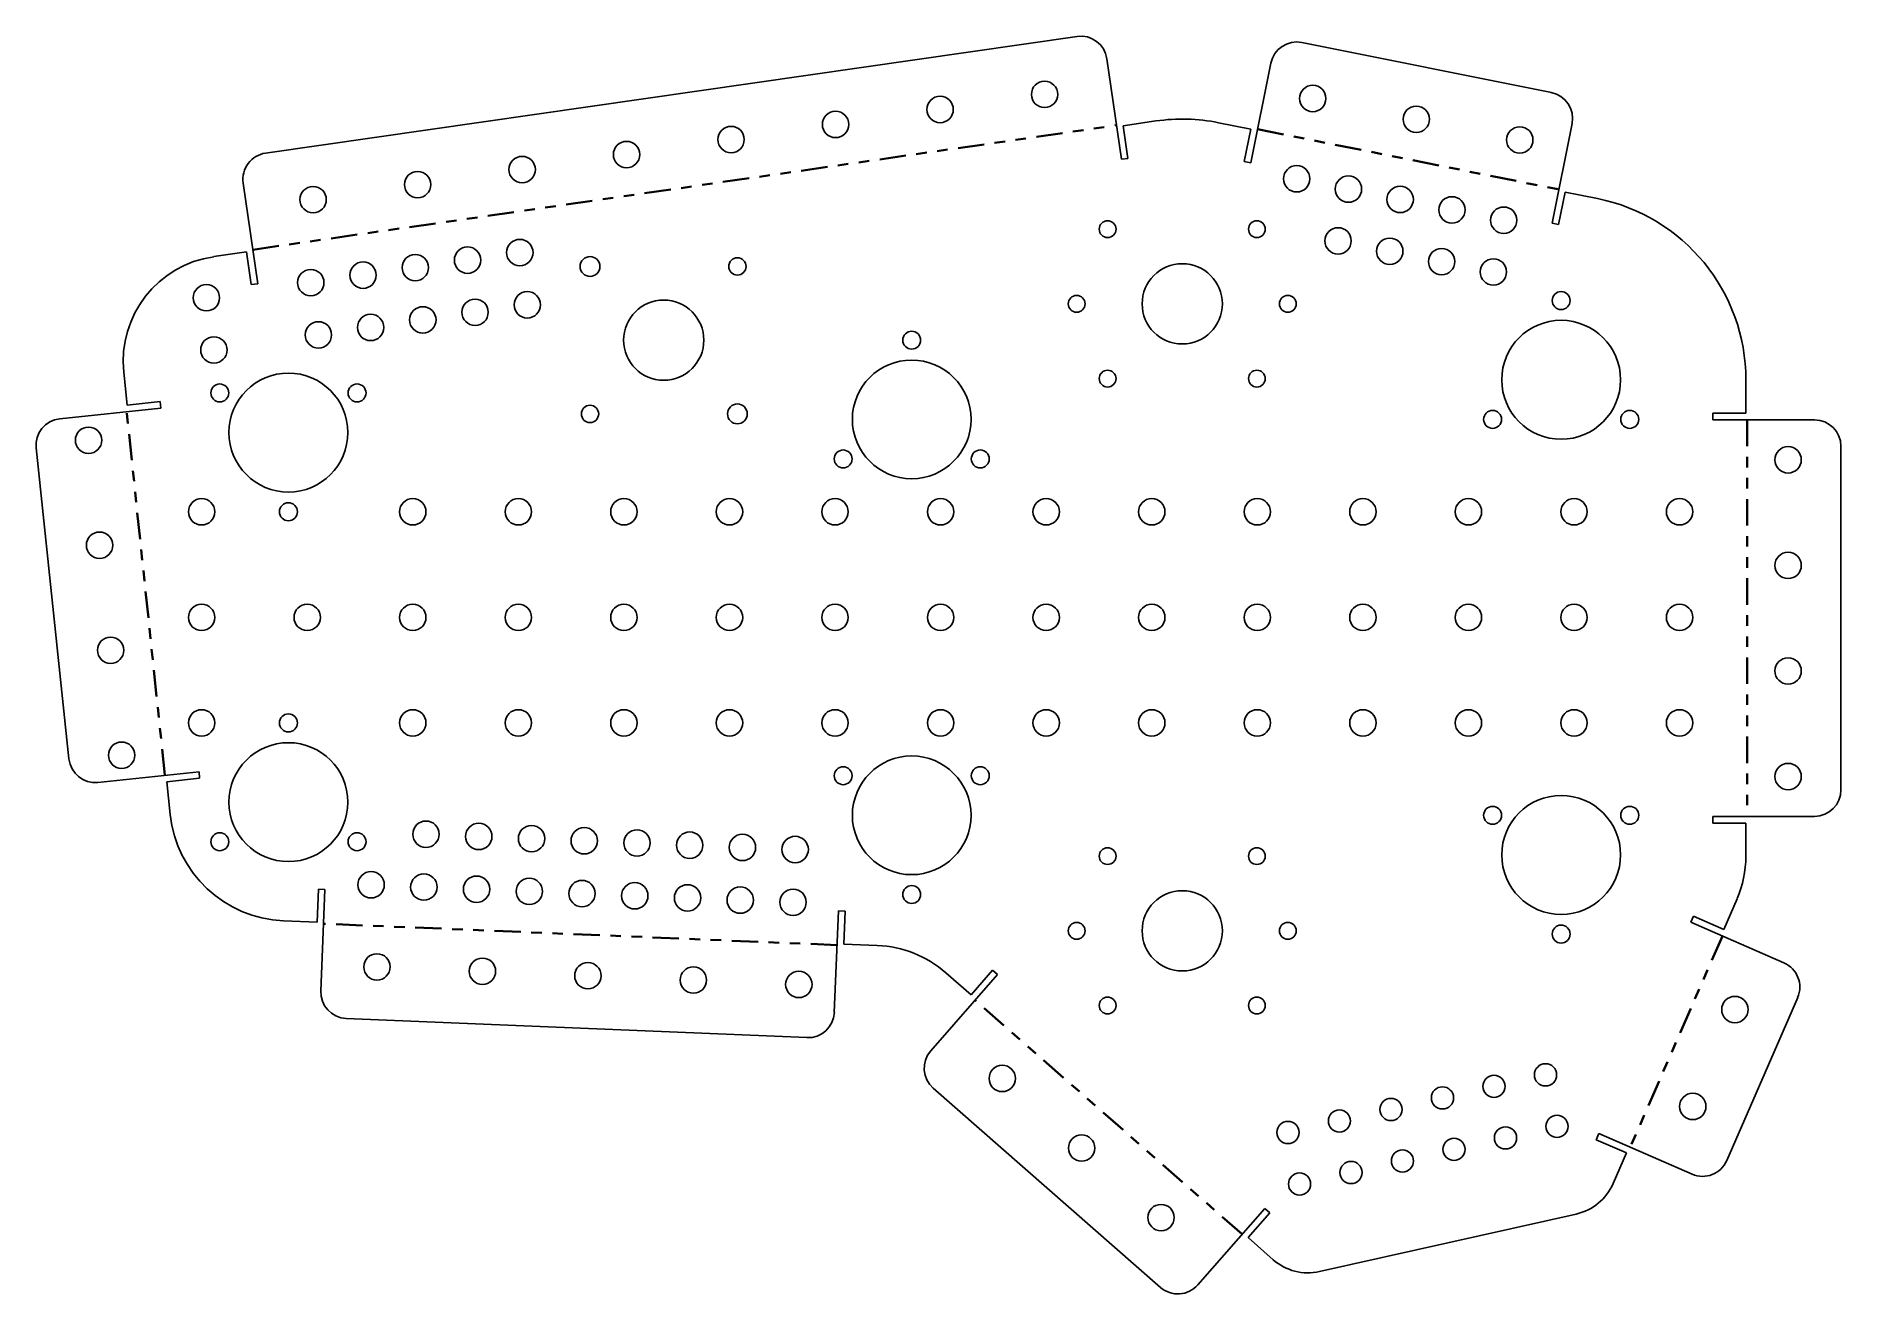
# Model space of a CAD drawing. Header units: inches. Extents: x -2.4 to 14.7, y -6.4 to 5.5.
import ezdxf

# ---------------------------------------------------------------- set-up
doc = ezdxf.new("R2010")
doc.units = ezdxf.units.IN
doc.header["$MEASUREMENT"] = 0
doc.linetypes.add('PHANTOM', pattern=[0.5, 0.25, -0.05, 0.05, -0.05, 0.05, -0.05])
doc.layers.add('BEND', color=7, linetype='PHANTOM', lineweight=35)

msp = doc.modelspace()

# ---------------------------------------------------------------- linework, layer by layer
at = {"color": 7, "linetype": 'Continuous', "lineweight": 25}
for p, q in [((-0.217, 4.396), (7.471, 5.502)), ((9.6, 5.444), (11.964, 4.971)), ((7.891, 4.338), (7.754, 5.291)), ((9.306, 5.248), (9.117, 4.304)), ((8.218, 4.701), (7.908, 4.656)), ((7.908, 4.656), (7.953, 4.347)), ((9.117, 4.623), (8.81, 4.684)), ((9.055, 4.317), (9.117, 4.623)), ((11.971, 3.733), (12.16, 4.677)), ((7.953, 4.347), (7.891, 4.338)), ((9.117, 4.304), (9.055, 4.317)), ((-0.428, 4.113), (-0.291, 3.16)), ((12.093, 4.027), (12.032, 3.721)), ((12.4, 3.966), (12.093, 4.027)), ((12.032, 3.721), (11.971, 3.733)), ((-0.398, 3.461), (-0.707, 3.416)), ((-0.353, 3.151), (-0.398, 3.461)), ((-0.291, 3.16), (-0.353, 3.151)), ((-1.559, 2.322), (-1.527, 2.011)), ((13.806, 1.933), (13.806, 2.25)), ((-1.209, 1.982), (-2.166, 1.881)), ((-1.527, 2.011), (-1.216, 2.044)), ((-1.216, 2.044), (-1.209, 1.982)), ((13.494, 1.933), (13.806, 1.933)), ((13.494, 1.87), (13.494, 1.933)), ((14.456, 1.87), (13.494, 1.87)), ((-2.389, 1.606), (-2.079, -1.34)), ((14.706, 1.62), (14.706, -1.635)), ((-1.804, -1.563), (-0.847, -1.462)), ((-0.841, -1.524), (-1.152, -1.557)), ((-0.847, -1.462), (-0.841, -1.524)), ((-1.152, -1.557), (-1.119, -1.868)), ((13.494, -1.885), (14.456, -1.885)), ((13.494, -1.948), (13.494, -1.885)), ((13.806, -1.948), (13.494, -1.948)), ((13.806, -2.265), (13.806, -1.948)), ((0.271, -2.887), (0.284, -2.575)), ((0.284, -2.575), (0.346, -2.578)), ((0.346, -2.578), (0.306, -3.539)), ((13.596, -2.956), (13.723, -2.665)), ((-0.047, -2.874), (0.271, -2.887)), ((5.171, -3.741), (5.211, -2.779)), ((5.211, -2.779), (5.274, -2.782)), ((5.274, -2.782), (5.261, -3.094)), ((13.285, -2.888), (13.31, -2.831)), ((14.167, -3.273), (13.285, -2.888)), ((13.31, -2.831), (13.596, -2.956)), ((5.261, -3.094), (5.578, -3.107)), ((6.718, -3.382), (6.084, -4.106)), ((6.227, -3.367), (6.466, -3.576)), ((6.466, -3.576), (6.671, -3.341)), ((6.671, -3.341), (6.718, -3.382)), ((13.625, -5.144), (14.297, -3.602)), ((0.546, -3.799), (4.911, -3.98)), ((6.108, -4.459), (8.262, -6.346)), ((12.389, -4.947), (12.414, -4.89)), ((12.675, -5.072), (12.389, -4.947)), ((12.414, -4.89), (13.296, -5.274)), ((12.548, -5.363), (12.675, -5.072)), ((8.614, -6.322), (9.249, -5.598)), ((9.296, -5.64), (9.09, -5.875)), ((9.249, -5.598), (9.296, -5.64)), ((9.767, -6.196), (12.199, -5.651)), ((9.09, -5.875), (9.329, -6.084))]:
    msp.add_line(p, q, dxfattribs=at)
for centre, radius in [((7.163, 4.953), 0.125), ((9.703, 4.914), 0.125), ((5.183, 4.668), 0.125), ((6.173, 4.81), 0.125), ((10.684, 4.717), 0.125), ((4.193, 4.525), 0.125), ((11.664, 4.521), 0.125), ((3.203, 4.383), 0.125), ((2.214, 4.241), 0.125), ((9.551, 4.154), 0.125), ((1.224, 4.098), 0.125), ((10.041, 4.056), 0.125), ((0.234, 3.956), 0.125), ((10.531, 3.958), 0.125), ((11.022, 3.859), 0.125), ((11.512, 3.761), 0.125), ((7.76, 3.676), 0.0795), ((9.174, 3.676), 0.0795), ((9.943, 3.565), 0.125), ((10.433, 3.467), 0.125), ((1.202, 3.312), 0.125), ((1.697, 3.383), 0.125), ((2.192, 3.455), 0.125), ((10.924, 3.369), 0.125), ((0.212, 3.17), 0.125), ((0.707, 3.241), 0.125), ((2.857, 3.323), 0.0938), ((4.253, 3.323), 0.082), ((8.467, 2.969), 0.38), ((11.414, 3.271), 0.125), ((-0.777, 3.027), 0.125), ((2.263, 2.96), 0.125), ((12.056, 3), 0.085), ((1.273, 2.817), 0.125), ((1.768, 2.889), 0.125), ((3.555, 2.625), 0.38), ((7.467, 2.969), 0.0795), ((9.467, 2.969), 0.0795), ((0.284, 2.675), 0.125), ((0.779, 2.746), 0.125), ((12.056, 2.25), 0.563), ((-0.706, 2.532), 0.125), ((5.904, 2.625), 0.085), ((5.904, 1.875), 0.562), ((0, 1.75), 0.563), ((7.76, 2.261), 0.0795), ((9.174, 2.261), 0.0795), ((-0.65, 2.125), 0.085), ((0.65, 2.125), 0.085), ((2.857, 1.927), 0.082), ((4.253, 1.927), 0.0938), ((11.407, 1.875), 0.085), ((12.706, 1.875), 0.085), ((-1.893, 1.677), 0.125), ((5.255, 1.5), 0.085), ((6.554, 1.5), 0.085), ((14.206, 1.492), 0.125), ((-0.822, 1), 0.125), ((0, 1), 0.085), ((1.178, 1), 0.125), ((2.178, 1), 0.125), ((3.178, 1), 0.125), ((4.178, 1), 0.125), ((5.178, 1), 0.125), ((6.178, 1), 0.125), ((7.178, 1), 0.125), ((8.178, 1), 0.125), ((9.178, 1), 0.125), ((10.178, 1), 0.125), ((11.178, 1), 0.125), ((12.178, 1), 0.125), ((13.178, 1), 0.125), ((-1.789, 0.683), 0.125), ((14.206, 0.492), 0.125), ((-0.822, 0), 0.125), ((0.178, 0), 0.125), ((1.178, 0), 0.125), ((2.178, 0), 0.125), ((3.178, 0), 0.125), ((4.178, 0), 0.125), ((5.178, 0), 0.125), ((6.178, 0), 0.125), ((7.178, 0), 0.125), ((8.178, 0), 0.125), ((9.178, 0), 0.125), ((10.178, 0), 0.125), ((11.178, 0), 0.125), ((12.178, 0), 0.125), ((13.178, 0), 0.125), ((-1.684, -0.312), 0.125), ((14.206, -0.508), 0.125), ((-0.822, -1), 0.125), ((0, -1), 0.085), ((1.178, -1), 0.125), ((2.178, -1), 0.125), ((3.178, -1), 0.125), ((4.178, -1), 0.125), ((5.178, -1), 0.125), ((6.178, -1), 0.125), ((7.178, -1), 0.125), ((8.178, -1), 0.125), ((9.178, -1), 0.125), ((10.178, -1), 0.125), ((11.178, -1), 0.125), ((12.178, -1), 0.125), ((13.178, -1), 0.125), ((-1.58, -1.306), 0.125), ((0, -1.75), 0.563), ((5.904, -1.875), 0.562), ((5.255, -1.5), 0.085), ((6.554, -1.5), 0.085), ((14.206, -1.508), 0.125), ((12.056, -2.25), 0.563), ((11.407, -1.875), 0.085), ((12.706, -1.875), 0.085), ((-0.65, -2.125), 0.085), ((0.65, -2.125), 0.085), ((1.303, -2.054), 0.125), ((1.803, -2.075), 0.125), ((2.303, -2.096), 0.125), ((2.802, -2.116), 0.125), ((3.302, -2.137), 0.125), ((3.801, -2.158), 0.125), ((4.301, -2.179), 0.125), ((4.8, -2.199), 0.125), ((7.76, -2.261), 0.0795), ((9.174, -2.261), 0.0795), ((0.783, -2.533), 0.125), ((1.283, -2.554), 0.125), ((1.782, -2.575), 0.125), ((2.282, -2.595), 0.125), ((2.781, -2.616), 0.125), ((3.281, -2.637), 0.125), ((3.781, -2.657), 0.125), ((4.28, -2.678), 0.125), ((5.904, -2.625), 0.085), ((4.78, -2.699), 0.125), ((8.467, -2.969), 0.38), ((7.467, -2.969), 0.0795), ((9.467, -2.969), 0.0795), ((12.056, -3), 0.085), ((0.839, -3.311), 0.125), ((1.838, -3.352), 0.125), ((2.837, -3.394), 0.125), ((3.836, -3.435), 0.125), ((4.835, -3.477), 0.125), ((13.702, -3.715), 0.125), ((7.76, -3.676), 0.0795), ((9.174, -3.676), 0.0795), ((6.762, -4.367), 0.125), ((11.908, -4.333), 0.105), ((11.42, -4.442), 0.105), ((10.444, -4.661), 0.105), ((10.932, -4.551), 0.105), ((13.303, -4.632), 0.125), ((9.468, -4.879), 0.105), ((9.956, -4.77), 0.105), ((12.017, -4.821), 0.105), ((7.514, -5.026), 0.125), ((11.041, -5.039), 0.105), ((11.529, -4.93), 0.105), ((10.553, -5.149), 0.105), ((9.578, -5.367), 0.105), ((10.066, -5.258), 0.105), ((8.266, -5.685), 0.125)]:
    msp.add_circle(centre, radius, dxfattribs=at)
for centre, radius, start, end in [((7.506, 5.255), 0.25, 8.1895, 98.1895), ((9.551, 5.199), 0.25, 78.6806, 168.6806), ((11.914, 4.726), 0.25, 348.6806, 78.6806), ((8.467, 2.969), 1.75, 78.6806, 98.1895), ((-0.181, 4.149), 0.25, 98.1895, 188.1895), ((12.056, 2.25), 1.75, 0, 78.6806), ((-0.565, 2.426), 1, 98.1895, 186), ((-2.14, 1.632), 0.25, 96, 186), ((14.456, 1.62), 0.25, 0, 90), ((-1.83, -1.314), 0.25, 186, 276), ((14.456, -1.635), 0.25, 270, 0), ((0, -1.75), 1.125, 186, 267.6252), ((12.806, -2.265), 1, 336.4699, 360), ((5.535, -4.156), 1.05, 48.7805, 87.6252), ((14.067, -3.502), 0.25, 336.4699, 66.4699), ((0.556, -3.549), 0.25, 177.6252, 267.6252), ((4.922, -3.731), 0.25, 267.6252, 357.6252), ((6.272, -4.271), 0.25, 138.7805, 228.7805), ((13.396, -5.045), 0.25, 246.4699, 336.4699), ((12.09, -5.163), 0.5, 282.6252, 336.4699), ((9.658, -5.708), 0.5, 228.7805, 282.6252), ((8.426, -6.158), 0.25, 228.7805, 318.7805)]:
    msp.add_arc(centre, radius, start, end, dxfattribs=at)
at = {"layer": 'BEND', "linetype": 'PHANTOM', "lineweight": 35}
for p, q in [((-0.338, 3.482), (7.845, 4.66)), ((9.18, 4.623), (12.035, 4.052)), ((-1.17, -1.496), (-1.532, 1.948)), ((13.819, 1.87), (13.819, -1.885)), ((5.198, -3.104), (0.333, -2.902)), ((13.583, -3.018), (12.711, -5.019)), ((9.034, -5.843), (6.504, -3.626))]:
    msp.add_line(p, q, dxfattribs=at)

doc.saveas('drawing.dxf')
